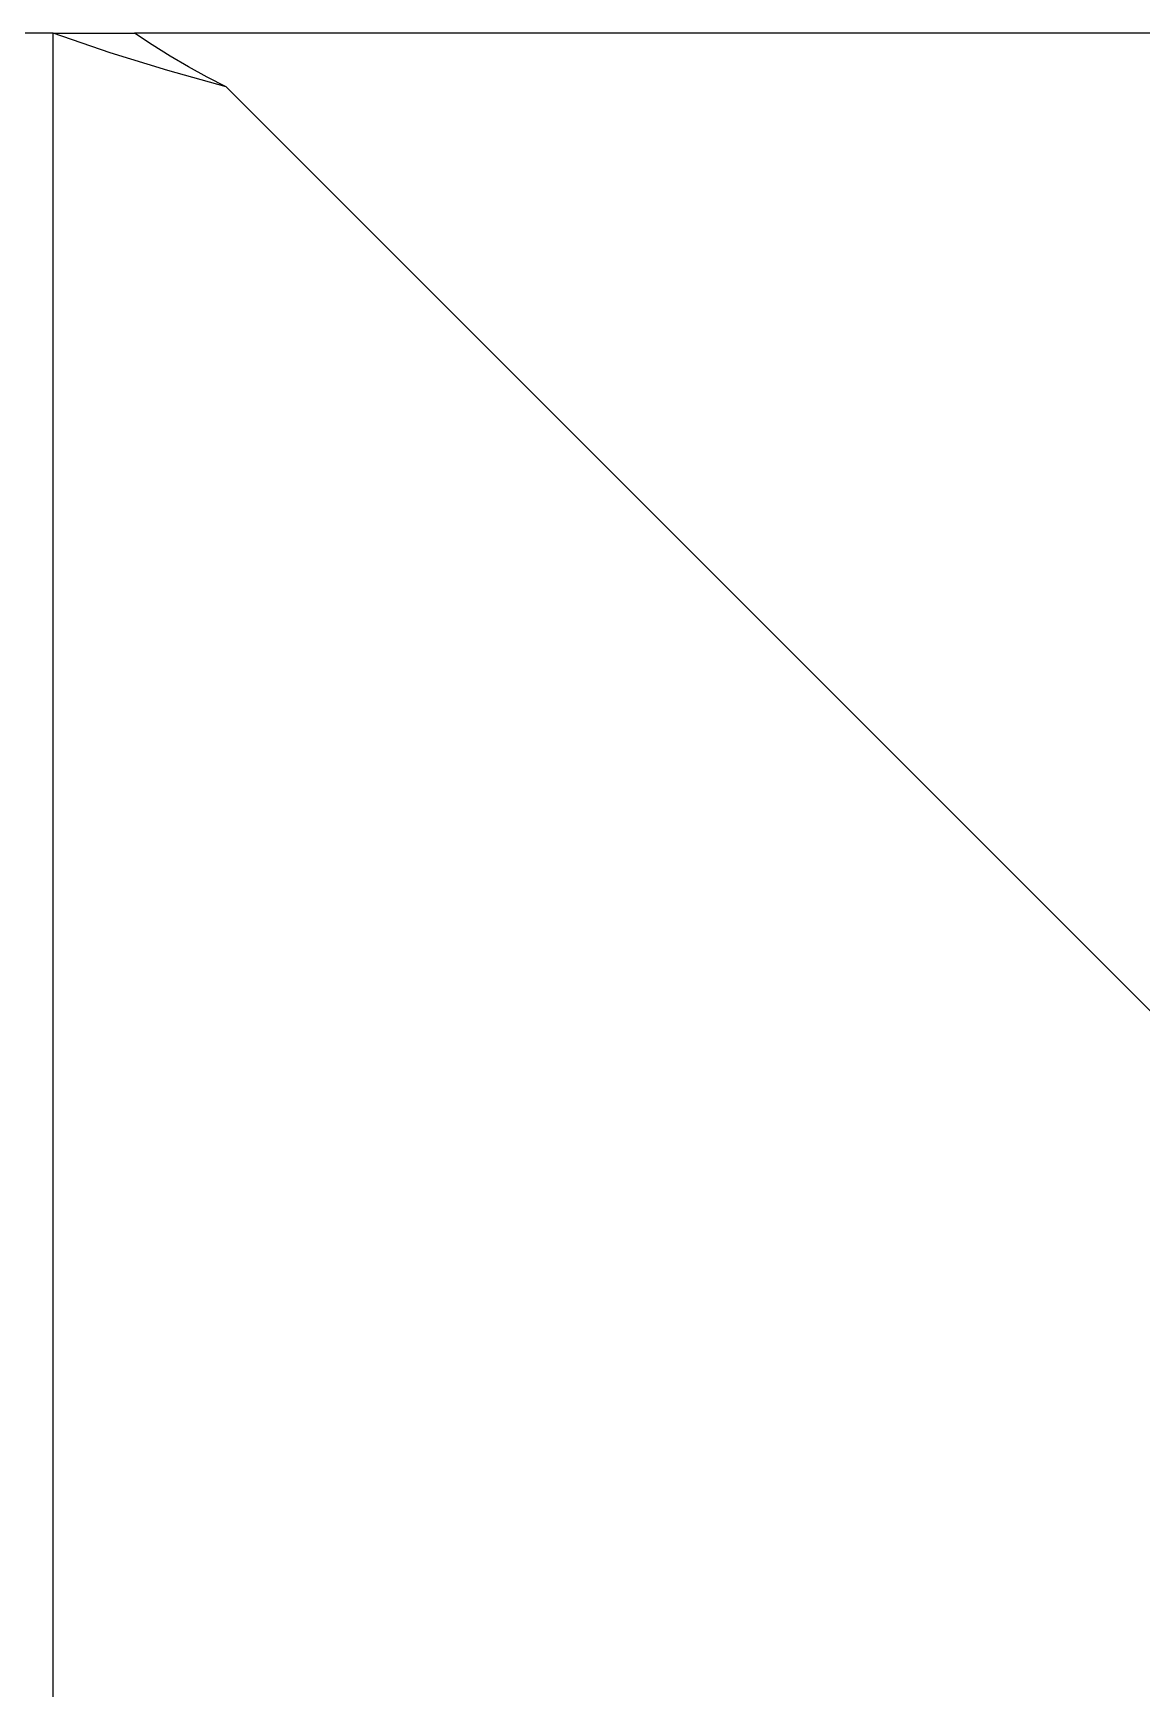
# Model space of a CAD drawing. Header units: millimetres. Extents: x 0 to 4030, y 0 to 2816.
# Drawn here: x 1708.2 to 1746.7, y 2111.4 to 2168.9 of the extents above; entities that cross this region are included whole.
import ezdxf

# ---------------------------------------------------------------- set-up
doc = ezdxf.new("R2010")
doc.units = ezdxf.units.MM
doc.header["$MEASUREMENT"] = 0
doc.layers.add('Domyślny', color=7, linetype='Continuous', true_color=0x000000)
doc.layers.add('Utwórz2D linie widoczne', color=7, linetype='Continuous', true_color=0x000000)

msp = doc.modelspace()

# ---------------------------------------------------------------- linework, layer by layer
at = {"layer": 'Domyślny'}
msp.add_line((1708.93, 1717.371), (1708.93, 2168.871), dxfattribs=at)
at = {"layer": 'Utwórz2D linie widoczne'}
for p, q in [((1708.93, 2168.871), (1679.599, 2168.871)), ((1710.914, 2168.189), (1708.93, 2168.871)), ((1708.93, 2168.871), (1711.758, 2168.871)), ((1716.672, 2168.871), (1711.758, 2168.871)), ((1712.373, 2168.463), (1711.758, 2168.871)), ((1712.999, 2168.072), (1712.373, 2168.463)), ((3437.547, 2168.871), (1716.672, 2168.871)), ((1712.918, 2167.568), (1710.914, 2168.189)), ((1713.636, 2167.699), (1712.999, 2168.072)), ((1714.94, 2167.007), (1712.918, 2167.568)), ((1714.283, 2167.344), (1713.636, 2167.699)), ((1714.94, 2167.007), (1714.283, 2167.344)), ((1714.94, 2167.007), (1756.963, 2124.983))]:
    msp.add_line(p, q, dxfattribs=at)

doc.saveas('drawing.dxf')
